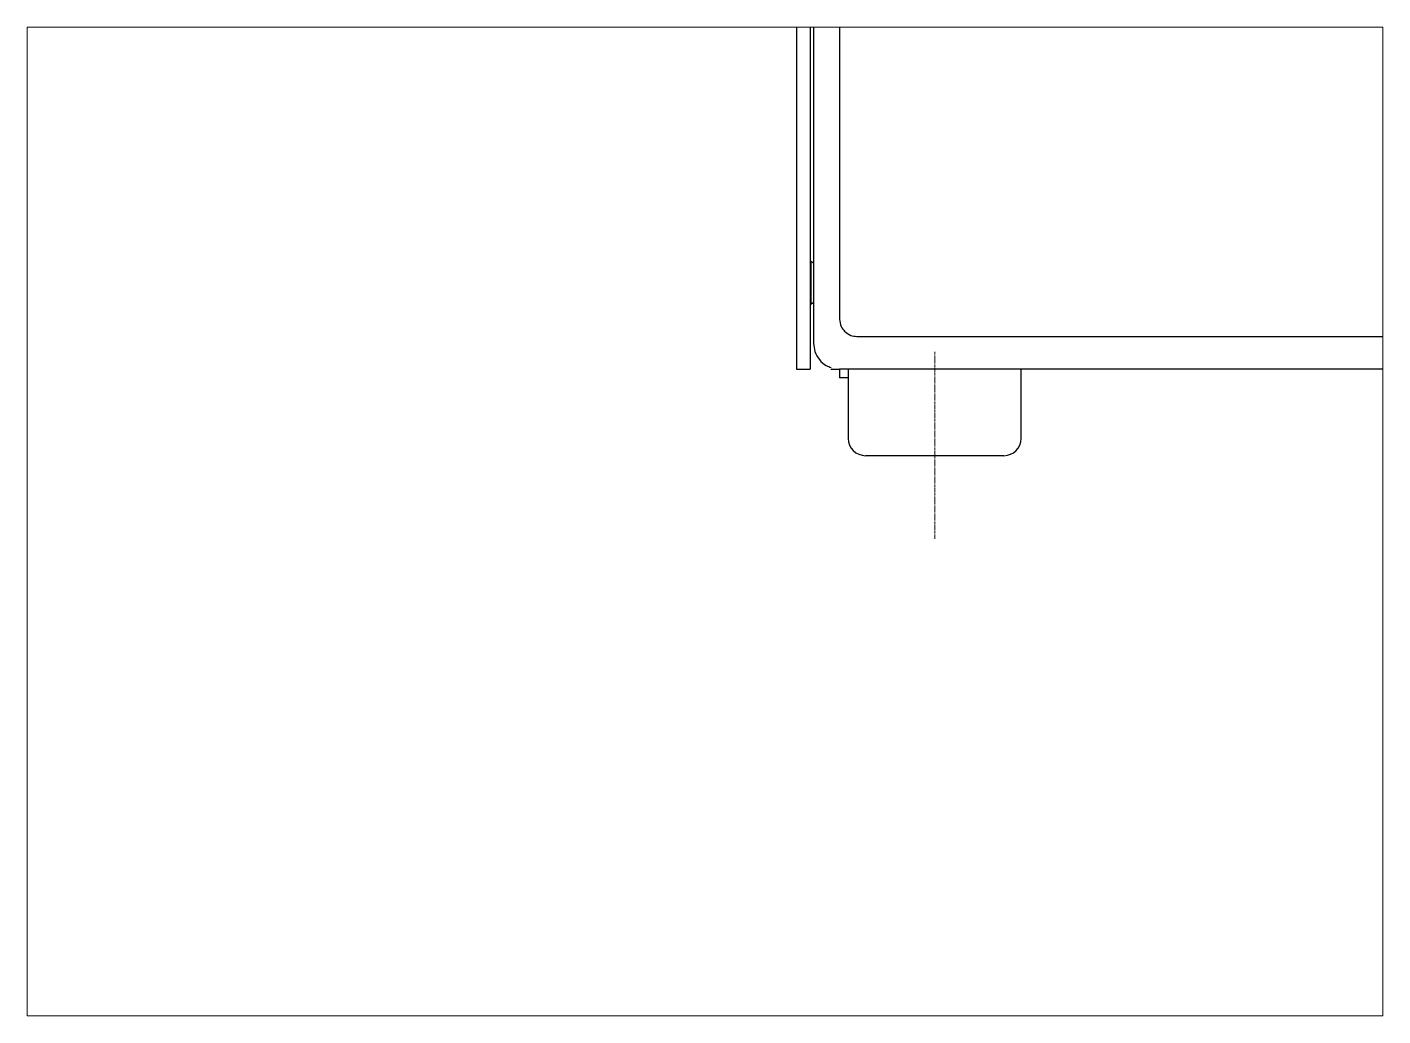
# Paper-space layout 'A3_5_1' of a CAD drawing. Header units: millimetres. Extents: x 0 to 392, y 0 to 286.
# The model-space entities are those that its viewports show. They can reach past a viewport. Long polylines and large blocks are cut down to what shows.
import ezdxf

# ---------------------------------------------------------------- set-up
doc = ezdxf.new("R2010")
doc.units = ezdxf.units.MM
doc.linetypes.add('CENTER', pattern=[2, 1.25, -0.25, 0.25, -0.25])
doc.layers.get('0').update_dxf_attribs({"lineweight": 30})
doc.layers.add('2KD_寸法１', color=7, linetype='Continuous', lineweight=15)
doc.layers.add('PINOFF', color=6, linetype='Continuous', lineweight=9, plot=False)

# ---------------------------------------------------------------- blocks, each defined once
blk = doc.blocks.new('A$C5FB41904')
for p, q in [((-37.5, 103.8), (-37.5, 0)), ((-36.7, 103.8), (-36.7, 0)), ((-36.5, 103), (-36.5, 1.854)), ((-35, 101.9), (-35, 2.9)), ((-36.635, 6.235), (-36.7, 6.3)), ((-3.326, 6.96), (-3.326, 6.342)), ((-36.635, 5), (-36.635, 6.235)), ((-36.635, 3.765), (-36.635, 5)), ((-36.7, 3.7), (-36.635, 3.765)), ((-36.5, 1.854), (-36.5, 1.5)), ((-34, 1.9), (34, 1.9)), ((-37.5, 0), (-36.7, 0)), ((-35.5, 0), (-35, 0)), ((-35, 0), (-35, -0.5)), ((35, 0), (-35, 0)), ((-34.5, 0), (-34.5, -4)), ((-24.5, -4), (-24.5, 0)), ((-34.5, -0.5), (-35, -0.5)), ((-25.5, -5), (-33.5, -5))]:
    blk.add_line(p, q)
for centre, radius, start, end in [((-36.422, 6.447), 0.3, 225, 255.02603), ((-36.422, 3.553), 0.3, 104.97397, 135), ((-33.5, -4), 1, 180, 270), ((-25.5, -4), 1, 270, 0)]:
    blk.add_arc(centre, radius, start, end)
for points, knots in [([(-3.261, 7.184), (-3.272, 7.17), (-3.297, 7.141), (-3.321, 7.064), (-3.324, 7.002), (-3.326, 6.96)], [0, 0, 0, 0, 0.218217, 0.476693, 1, 1, 1, 1]), ([(-3.015, 7.243), (-3.071, 7.241), (-3.144, 7.239), (-3.226, 7.21), (-3.25, 7.192), (-3.261, 7.184)], [0, 0, 0, 0, 0.651763, 0.840348, 1, 1, 1, 1]), ([(-3.326, 6.342), (-3.323, 6.29), (-3.32, 6.223), (-3.288, 6.148), (-3.268, 6.127), (-3.259, 6.117)], [0, 0, 0, 0, 0.639395, 0.83071, 1, 1, 1, 1]), ([(-3.259, 6.117), (-3.245, 6.106), (-3.213, 6.081), (-3.13, 6.056), (-3.062, 6.051), (-3.016, 6.048)], [0, 0, 0, 0, 0.207861, 0.466078, 1, 1, 1, 1]), ([(-35, 2.9), (-34.982, 2.749), (-34.951, 2.484), (-34.781, 2.281), (-34.707, 2.193)], [0, 0, 0, 0, 0.567441, 1, 1, 1, 1]), ([(-34.707, 2.193), (-34.592, 2.101), (-34.383, 1.935), (-34.119, 1.911), (-34, 1.9)], [0, 0, 0, 0, 0.550119, 1, 1, 1, 1]), ([(-36.5, 1.5), (-36.485, 1.337), (-36.453, 0.997), (-36.187, 0.542), (-35.848, 0.219), (-35.582, 0.135), (-35.485, 0.105)], [0, 0, 0, 0, 0.26346, 0.550121, 0.836796, 1, 1, 1, 1])]:
    blk.add_open_spline(points, degree=3, knots=knots)

msp = doc.modelspace()

# ---------------------------------------------------------------- linework, layer by layer
at = {"layer": '2KD_寸法１', "linetype": 'CENTER', "ltscale": 3}
msp.add_line((52.382, 38.308), (52.382, 27.504), dxfattribs=at)

# ---------------------------------------------------------------- block references
msp.add_blockref('A$C5FB41904', (81.882, 37.308))

psp = doc.layouts.new('A3_5_1')

# ---------------------------------------------------------------- viewports
at = {"layer": 'PINOFF', "color": 7, "lineweight": 0}
psp.add_viewport(center=(195.5, 142.5), size=(392, 286), view_center_point=(39.1, 28.5), view_height=57.20001, dxfattribs=at)

doc.saveas('drawing.dxf')
